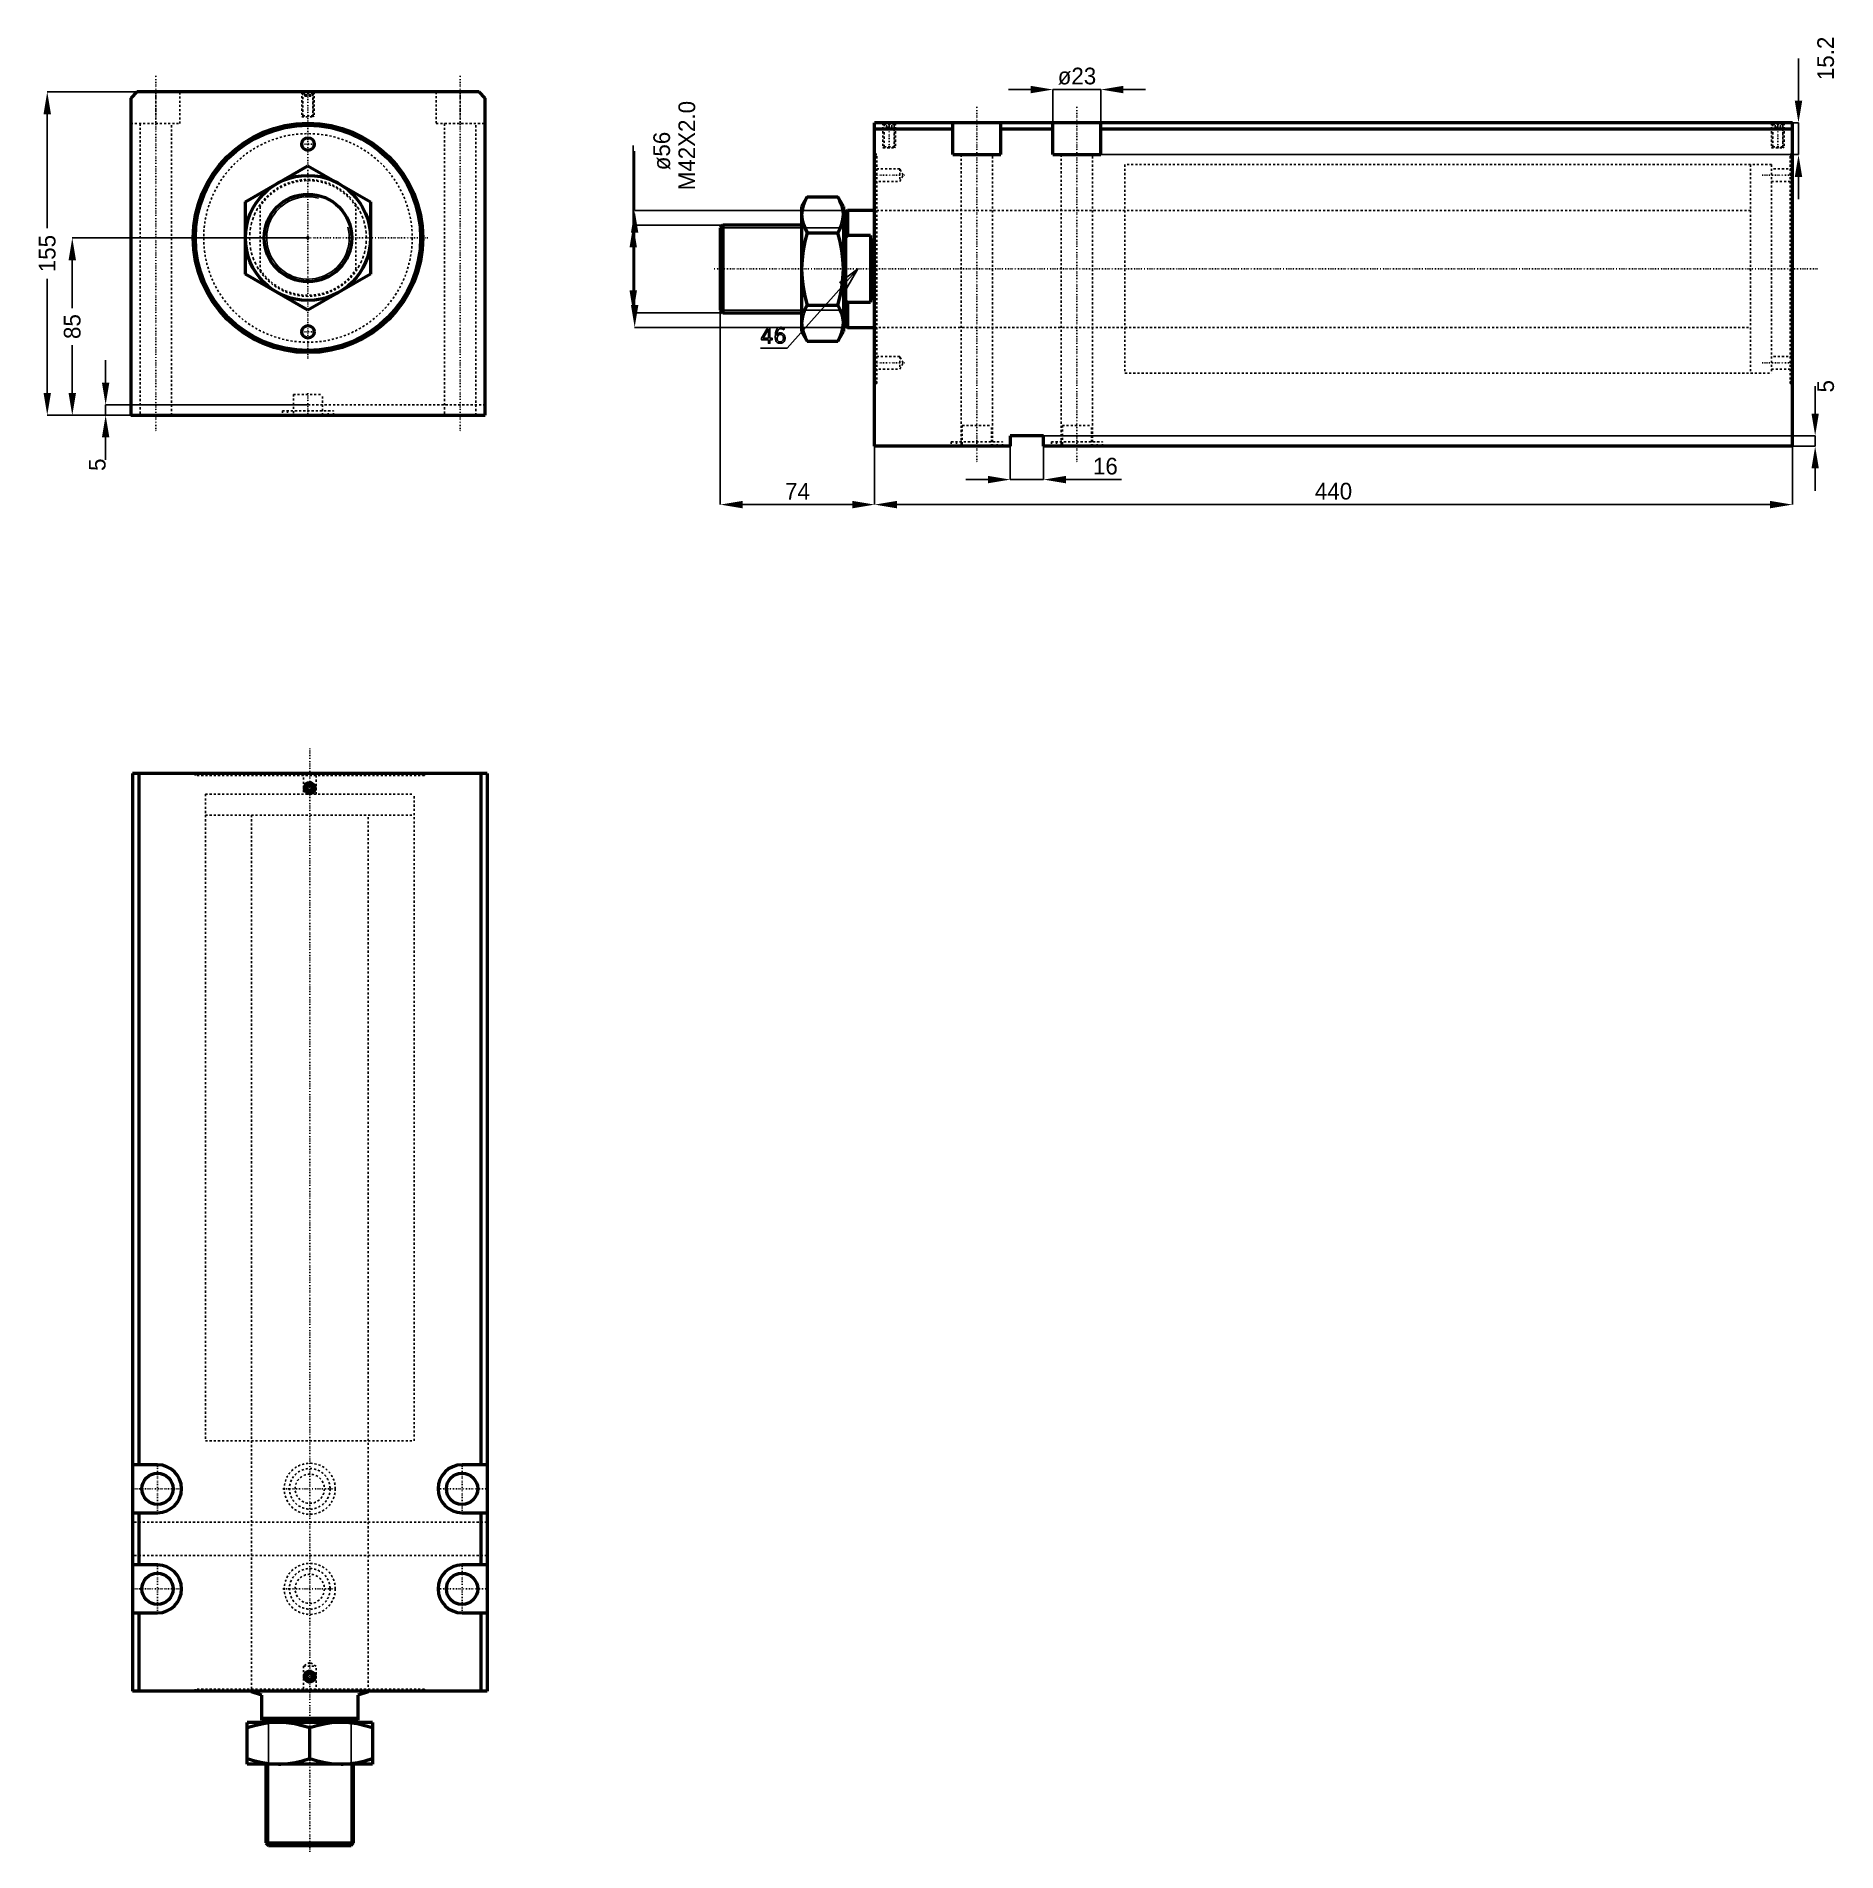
# Model space of a CAD drawing. Header units: millimetres. Extents: x -130 to 733, y -774 to 97.
import ezdxf

# ---------------------------------------------------------------- set-up
doc = ezdxf.new("R2010")
doc.units = ezdxf.units.MM
doc.linetypes.add('Center', pattern=[1.5, 0.45, -0.5, 0.05, -0.5])
doc.linetypes.add('Dashed', pattern=[2, 1, -1])
for name, color, linetype, lineweight in [('2d ConnectionPoints', 7, 'Continuous', 50), ('AM_0', 7, 'Continuous', 50), ('AM_5', 3, 'Continuous', 25), ('AM_7', 7, 'Center', 25), ('AM_9', 6, 'Dashed', 25)]:
    doc.layers.add(name, color=color, linetype=linetype, lineweight=lineweight)
doc.dimstyles.new('ISO-25', dxfattribs={"dimtxt": 2.5, "dimasz": 2.5, "dimexe": 1.25, "dimexo": 0.625, "dimtad": 1, "dimtxsty": 'Standard', "dimcen": 2.5, "dimadec": 0, "dimazin": 0, "dimtfac": 1, "dimtmove": 0, "dimatfit": 3, "dimfxl": 0, "dimarcsym": 0})

# ---------------------------------------------------------------- blocks, each defined once
blk = doc.blocks.new('1_JECX_MF_EXLA_100_300_0_rod__0_in_JECX_MF_160_EXLA_100_300_0__0')
at = {"layer": 'AM_0'}
for p, q in [((-30, 17.32), (0, 34.64)), ((0, 34.64), (30, 17.32)), ((-30, -17.32), (-30, 17.32)), ((30, 17.32), (30, -17.32)), ((0, -34.64), (-30, -17.32)), ((30, -17.32), (0, -34.64))]:
    blk.add_line(p, q, dxfattribs=at)
for radius in [30, 21]:
    blk.add_circle((0, 0), radius, dxfattribs=at)
at = {"layer": 'AM_5'}
blk.add_arc((0, 0), 19.77, 75, 15, dxfattribs=at)
at = {"layer": 'AM_9'}
for p, q in [((-23, -15.97), (-23, 15.97)), ((23, 15.97), (23, -15.97))]:
    blk.add_line(p, q, dxfattribs=at)
for points in [[(-23, 15.97), (-24.3, 13.9), (-25.42, 11.73), (-26.35, 9.47), (-27.07, 7.14), (-27.59, 4.75), (-27.9, 2.33), (-28, -0.11), (-27.88, -2.55), (-27.56, -4.97), (-27.02, -7.35), (-26.27, -9.68), (-25.33, -11.93), (-24.19, -14.1), (-23, -15.97)], [(23, -15.97), (24.3, -13.9), (25.42, -11.73), (26.35, -9.47), (27.07, -7.14), (27.59, -4.75), (27.9, -2.33), (28, 0.11), (27.88, 2.55), (27.56, 4.97), (27.02, 7.35), (26.27, 9.68), (25.33, 11.93), (24.19, 14.1), (23, 15.97)]]:
    blk.add_lwpolyline(points, dxfattribs=at)
blk.add_circle((0, 0), 20.77, dxfattribs=at)
for radius, start, end in [(28, 34.77194, 145.22806), (27.5, 33.2419, 146.7581), (27.5, 213.2419, 326.7581), (28, 214.77194, 325.22806)]:
    blk.add_arc((0, 0), radius, start, end, dxfattribs=at)
blk = doc.blocks.new('2_JECX_MF_EXLA_100_300_0_body__0_in_JECX_MF_160_EXLA_100_300_0__0')
at = {"layer": 'AM_0'}
for p, q in [((-82, 70), (-85, 67)), ((82, 70), (-82, 70)), ((85, 67), (82, 70)), ((-85, 67), (-85, -85)), ((85, -85), (85, 67)), ((-85, -85), (85, -85))]:
    blk.add_line(p, q, dxfattribs=at)
for centre, radius in [((0, 0), 55), ((0, 0), 54), ((0, 45), 3), ((0, -45), 3)]:
    blk.add_circle(centre, radius, dxfattribs=at)
at = {"layer": 'AM_5', "linetype": 'Dashed'}
for p, q in [((-3, 70), (-3, 58)), ((3, 70), (3, 58))]:
    blk.add_line(p, q, dxfattribs=at)
at = {"layer": 'AM_7'}
for p, q in [((-73, 77.75), (-73, -92.75)), ((0, -57.75), (0, 70.6)), ((73, 77.75), (73, -92.75)), ((-3.15, 45), (3.15, 45)), ((-57.75, 0), (57.75, 0)), ((-3.15, -45), (3.15, -45)), ((0, -74.5), (0, -85.5))]:
    blk.add_line(p, q, dxfattribs=at)
at = {"layer": 'AM_9'}
for p, q in [((-73, 54.8), (-73, 70)), ((-61.5, 54.8), (-61.5, 70)), ((-3, 70), (-2.46, 69.46)), ((-1.9, 70), (-2.4, 69.5)), ((-1.44, 68), (-1.44, 70)), ((-0.72, 68), (-0.72, 70)), ((0.72, 68), (0.72, 70)), ((1.44, 68), (1.44, 70)), ((2.4, 69.5), (1.9, 70)), ((2.46, 69.46), (3, 70)), ((61.5, 70), (61.5, 54.8)), ((73, 54.8), (73, 70)), ((-2.46, 69.46), (-2.46, 58.54)), ((-2.46, 69.46), (2.46, 69.46)), ((-2.4, 69.5), (-2.4, 58)), ((-2.4, 69.5), (2.4, 69.5)), ((-1.44, 68), (1.44, 68)), ((2.4, 58), (2.4, 69.5)), ((2.46, 58.54), (2.46, 69.46)), ((-85, 54.8), (-61.5, 54.8)), ((-80.5, 54.8), (-80.5, -85)), ((-65.5, -85), (-65.5, 54.8)), ((-2.46, 58.54), (-3, 58)), ((-3, 58), (3, 58)), ((-2.46, 58.54), (2.46, 58.54)), ((3, 58), (2.46, 58.54)), ((61.5, 54.8), (85, 54.8)), ((65.5, 54.8), (65.5, -85)), ((80.5, -85), (80.5, 54.8)), ((-7, -75), (7, -75)), ((-7, -75), (-7, -85)), ((7, -85), (7, -75)), ((85, -80), (-85, -80)), ((-12.25, -82.9), (12.25, -82.9)), ((-12.25, -82.9), (-12.25, -85)), ((-9.75, -82.9), (-9.75, -85)), ((9.75, -85), (9.75, -82.9)), ((12.25, -85), (12.25, -82.9))]:
    blk.add_line(p, q, dxfattribs=at)
blk.add_circle((0, 0), 50, dxfattribs=at)
blk = doc.blocks.new('*D3')
at = {"layer": 'AM_5', "color": 0, "lineweight": -2}
for p, q in [((-82, 70), (-125, 70)), ((-125, 59.33), (-125, 4.61)), ((-125, -74.33), (-125, -19.61)), ((-85, -85), (-125, -85))]:
    blk.add_line(p, q, dxfattribs=at)
at = {"layer": 'AM_5', "color": 0}
for points in [[(-123.22, 59.33), (-126.78, 59.33), (-125, 70)], [(-126.78, -74.33), (-123.22, -74.33), (-125, -85)]]:
    blk.add_solid(points, dxfattribs=at)
at = {"layer": 'Defpoints', "color": 0}
for p in [(-82, 70), (-125, -85), (-85, -85)]:
    blk.add_point(p, dxfattribs=at)
at = {"layer": 'AM_5', "color": 0, "insert": (-125, -7.5), "char_height": 8, "attachment_point": 5, "rotation": 90}
blk.add_mtext('155', dxfattribs=at)
blk = doc.blocks.new('*D4')
at = {"layer": 'AM_5', "color": 0, "lineweight": -2}
for p, q in [((0, 0), (-113, 0)), ((-113, -10.67), (-113, -33.62)), ((-113, -74.33), (-113, -51.38)), ((-85, -85), (-113, -85))]:
    blk.add_line(p, q, dxfattribs=at)
at = {"layer": 'AM_5', "color": 0}
for points in [[(-111.22, -10.67), (-114.78, -10.67), (-113, 0)], [(-114.78, -74.33), (-111.22, -74.33), (-113, -85)]]:
    blk.add_solid(points, dxfattribs=at)
at = {"layer": 'Defpoints', "color": 0}
for p in [(0, 0), (-113, -85), (-85, -85)]:
    blk.add_point(p, dxfattribs=at)
at = {"layer": 'AM_5', "color": 0, "insert": (-113, -42.5), "char_height": 8, "attachment_point": 5, "rotation": 90}
blk.add_mtext('85', dxfattribs=at)
blk = doc.blocks.new('*D5')
at = {"layer": 'AM_5', "color": 0, "lineweight": -2}
for p, q in [((-97, -69.33), (-97, -58.67)), ((0, -80), (-97, -80)), ((-97, -80), (-97, -85)), ((-85, -85), (-97, -85)), ((-97, -95.67), (-97, -106.33))]:
    blk.add_line(p, q, dxfattribs=at)
at = {"layer": 'AM_5', "color": 0}
for points in [[(-98.78, -69.33), (-95.22, -69.33), (-97, -80)], [(-95.22, -95.67), (-98.78, -95.67), (-97, -85)]]:
    blk.add_solid(points, dxfattribs=at)
at = {"layer": 'Defpoints', "color": 0}
for p in [(-97, -85), (-85, -85), (0, -80)]:
    blk.add_point(p, dxfattribs=at)
at = {"layer": 'AM_5', "color": 0, "insert": (-101, -108.73), "char_height": 8, "attachment_point": 5, "rotation": 90}
blk.add_mtext('5', dxfattribs=at)
blk = doc.blocks.new('1_JECX_MF_EXLA_100_300_0_rod__0_in_JECX_MF_160_EXLA_100_300_0__4')
at = {"layer": 'AM_0'}
for p, q in [((-28, 0), (-28, -0.38)), ((28, -0.38), (28, 0)), ((-23, -2), (-28, -0.38)), ((-23, -14), (-23, -2)), ((28, -0.38), (23, -2)), ((23, -2), (23, -14)), ((30, -15), (-30, -15)), ((-30, -35), (-30, -15)), ((-23, -13), (23, -13)), ((-23, -14), (23, -14)), ((-19.77, -14), (-20.77, -15)), ((20.77, -15), (19.77, -14)), ((30, -15), (30, -35)), ((0, -32.32), (0, -17.68)), ((30, -35), (-30, -35)), ((-21, -35), (-21, -72.77)), ((21, -72.77), (21, -35)), ((-21, -72.77), (21, -72.77)), ((-21, -72.77), (-19.77, -74)), ((-19.77, -74), (19.77, -74)), ((19.77, -74), (21, -72.77))]:
    blk.add_line(p, q, dxfattribs=at)
for points in [[(-15, -15), (-16.07, -15.01), (-19.57, -15.27), (-23.04, -15.81), (-26.54, -16.63), (-30, -17.68)], [(0, -17.68), (-3.65, -16.58), (-7.35, -15.74), (-11.16, -15.19), (-15, -15)], [(15, -15), (13.93, -15.01), (10.43, -15.27), (6.96, -15.81), (3.46, -16.63), (0, -17.68)], [(30, -17.68), (26.35, -16.58), (22.65, -15.74), (18.84, -15.19), (15, -15)], [(-30, -32.32), (-26.35, -33.42), (-22.65, -34.26), (-18.84, -34.81), (-15, -35)], [(-15, -35), (-13.93, -34.99), (-10.43, -34.73), (-6.96, -34.19), (-3.46, -33.37), (0, -32.32)], [(0, -32.32), (3.65, -33.42), (7.35, -34.26), (11.16, -34.81), (15, -35)], [(15, -35), (16.07, -34.99), (19.57, -34.73), (23.04, -34.19), (26.54, -33.37), (30, -32.32)]]:
    blk.add_lwpolyline(points, dxfattribs=at)
at = {"layer": 'AM_5'}
for p, q in [((-19.77, -74), (-19.77, -14)), ((19.77, -74), (19.77, -14))]:
    blk.add_line(p, q, dxfattribs=at)
at = {"layer": 'AM_7'}
blk.add_line((0, -77), (0, 452.2), dxfattribs=at)
at = {"layer": 'AM_9'}
for p, q in [((-50, 430), (50, 430)), ((-50, 430), (-50, 420)), ((50, 420), (50, 430)), ((-50, 420), (50, 420)), ((-28, 420), (-28, 0)), ((28, 0), (28, 420))]:
    blk.add_line(p, q, dxfattribs=at)
blk = doc.blocks.new('2_JECX_MF_EXLA_100_300_0_body__0_in_JECX_MF_160_EXLA_100_300_0__4')
at = {"layer": 'AM_0'}
for p, q in [((-85, 440), (-85, 0)), ((85, 440), (-85, 440)), ((-82, 440), (-82, 108.5)), ((82, 440), (82, 108.5)), ((85, 440), (85, 0)), ((-0.72, 434.25), (-1.44, 433)), ((-1.44, 433), (-0.72, 431.75)), ((0.72, 434.25), (-0.72, 434.25)), ((-0.72, 431.75), (0.72, 431.75)), ((1.44, 433), (0.72, 434.25)), ((0.72, 431.75), (1.44, 433)), ((-73, 108.5), (-85, 108.5)), ((85, 108.5), (73, 108.5)), ((-85, 85.5), (-73, 85.5)), ((-82, 85.5), (-82, 60.5)), ((73, 85.5), (85, 85.5)), ((82, 85.5), (82, 60.5)), ((-73, 60.5), (-85, 60.5)), ((85, 60.5), (73, 60.5)), ((-85, 37.5), (-73, 37.5)), ((-82, 37.5), (-82, 0)), ((73, 37.5), (85, 37.5)), ((82, 37.5), (82, 0)), ((85, 0), (-85, 0)), ((-0.72, 8.25), (-1.44, 7)), ((-1.44, 7), (-0.72, 5.75)), ((0.72, 8.25), (-0.72, 8.25)), ((-0.72, 5.75), (0.72, 5.75)), ((1.44, 7), (0.72, 8.25)), ((0.72, 5.75), (1.44, 7))]:
    blk.add_line(p, q, dxfattribs=at)
for centre, radius in [((0, 433), 2.46), ((0, 433), 2.4), ((0, 433), 1.9), ((-73, 97), 7.5), ((73, 97), 7.5), ((-73, 49), 7.5), ((73, 49), 7.5), ((0, 7), 2.46), ((0, 7), 2.4), ((0, 7), 1.9)]:
    blk.add_circle(centre, radius, dxfattribs=at)
for centre, start, end in [((-73, 97), 270, 90), ((73, 97), 90, 270), ((-73, 49), 270, 90), ((73, 49), 90, 270)]:
    blk.add_arc(centre, 11.5, start, end, dxfattribs=at)
at = {"layer": 'AM_5'}
for centre in [(0, 433), (0, 7)]:
    blk.add_arc(centre, 3, 75, 15, dxfattribs=at)
at = {"layer": 'AM_7'}
for p, q in [((-3.15, 433), (3.15, 433)), ((-73, 84.93), (-73, 109.08)), ((73, 84.93), (73, 109.08)), ((-85.08, 97), (-60.93, 97)), ((-12.86, 97), (12.86, 97)), ((60.92, 97), (85.07, 97)), ((-73, 36.92), (-73, 61.08)), ((73, 36.92), (73, 61.08)), ((-85.08, 49), (-60.93, 49)), ((-12.86, 49), (12.86, 49)), ((60.92, 49), (85.07, 49)), ((-3.15, 7), (3.15, 7))]:
    blk.add_line(p, q, dxfattribs=at)
at = {"layer": 'AM_9'}
for p, q in [((-55, 440), (-55, 439)), ((55, 439), (-55, 439)), ((-54, 440), (-54, 439)), ((-3, 440), (-3, 430)), ((3, 430), (3, 440)), ((54, 439), (54, 440)), ((55, 439), (55, 440)), ((-50, 430), (50, 430)), ((-50, 430), (-50, 120)), ((50, 120), (50, 430)), ((-50, 120), (50, 120)), ((-28, 120), (-28, 0)), ((28, 0), (28, 120)), ((85, 81), (-85, 81)), ((85, 65), (-85, 65)), ((0, 13.73), (-3, 12)), ((-3, 12), (-3, 0)), ((-3, 12), (3, 12)), ((3, 12), (0, 13.73)), ((3, 0), (3, 12)), ((55, 1), (-55, 1)), ((-55, 1), (-55, 0)), ((-54, 1), (-54, 0)), ((54, 0), (54, 1)), ((55, 0), (55, 1))]:
    blk.add_line(p, q, dxfattribs=at)
for centre, radius in [((0, 97), 12.25), ((0, 97), 9.75), ((0, 97), 7), ((0, 49), 12.25), ((0, 49), 9.75), ((0, 49), 7)]:
    blk.add_circle(centre, radius, dxfattribs=at)
blk = doc.blocks.new('1_JECX_MF_EXLA_100_300_0_rod__0_in_JECX_MF_160_EXLA_100_300_0__2')
at = {"layer": 'AM_0'}
for p, q in [((-32.32, 34.64), (-35, 30)), ((-35, 30), (-35, -30)), ((-32.32, 34.64), (-17.68, 34.64)), ((-15, 30), (-17.68, 34.64)), ((-15, 30), (-15, -30)), ((-13, 28), (-14, 27.5)), ((-14, 27.5), (-14, -27.5)), ((0, 28), (-13, 28)), ((-13, 28), (-13, 15.97)), ((-72.77, 21), (-74, 19.77)), ((-74, 19.77), (-74, -19.77)), ((-35, 21), (-72.77, 21)), ((-72.77, 21), (-72.77, -21)), ((-14, 19.77), (-15, 20.77)), ((-32.32, 17.32), (-17.68, 17.32)), ((-13, 15.97), (-14, 15.07)), ((-2, 15.97), (-13, 15.97)), ((-2, 15.97), (-2, -15.97)), ((-32.32, -17.32), (-17.68, -17.32)), ((-14, -15.07), (-13, -15.97)), ((-13, -15.97), (-2, -15.97)), ((-13, -15.97), (-13, -28)), ((-74, -19.77), (-72.77, -21)), ((-72.77, -21), (-35, -21)), ((-15, -20.77), (-14, -19.77)), ((-35, -30), (-32.32, -34.64)), ((-32.32, -34.64), (-17.68, -34.64)), ((-17.68, -34.64), (-15, -30)), ((-14, -27.5), (-13, -28)), ((-13, -28), (0, -28))]:
    blk.add_line(p, q, dxfattribs=at)
for points in [[(-32.32, 34.64), (-33.42, 32.53), (-34.26, 30.4), (-34.81, 28.2), (-35, 25.98)], [(-15, 25.98), (-15.01, 26.6), (-15.27, 28.62), (-15.81, 30.63), (-16.63, 32.65), (-17.68, 34.64)], [(-35, 25.98), (-34.99, 25.36), (-34.73, 23.34), (-34.19, 21.34), (-33.37, 19.32), (-32.32, 17.32)], [(-17.68, 17.32), (-16.58, 19.43), (-15.74, 21.56), (-15.19, 23.76), (-15, 25.98)], [(-32.32, 17.32), (-33.42, 13.11), (-34.26, 8.83), (-34.81, 4.43), (-35, 0)], [(-15, 0), (-15, 0.28), (-15.2, 4.56), (-15.73, 8.81), (-16.58, 13.09), (-17.68, 17.32)], [(-2, -15.97), (-1.58, -13.9), (-1.21, -11.73), (-0.91, -9.47), (-0.68, -7.14), (-0.51, -4.75), (-0.41, -2.33), (-0.38, 0.11), (-0.41, 2.55), (-0.52, 4.97), (-0.69, 7.35), (-0.94, 9.68), (-1.24, 11.93), (-1.61, 14.1), (-2, 15.97)], [(-35, 0), (-35, -0.28), (-34.8, -4.56), (-34.27, -8.81), (-33.42, -13.09), (-32.32, -17.32)], [(-17.68, -17.32), (-16.58, -13.11), (-15.74, -8.83), (-15.19, -4.43), (-15, 0)], [(-32.32, -17.32), (-33.42, -19.43), (-34.26, -21.56), (-34.81, -23.76), (-35, -25.98)], [(-15, -25.98), (-15.01, -25.36), (-15.27, -23.34), (-15.81, -21.34), (-16.63, -19.32), (-17.68, -17.32)], [(-35, -25.98), (-34.99, -26.6), (-34.73, -28.62), (-34.19, -30.63), (-33.37, -32.65), (-32.32, -34.64)], [(-17.68, -34.64), (-16.58, -32.53), (-15.74, -30.4), (-15.19, -28.2), (-15, -25.98)]]:
    blk.add_lwpolyline(points, dxfattribs=at)
at = {"layer": 'AM_5'}
for p, q in [((-74, 19.77), (-14, 19.77)), ((-74, -19.77), (-14, -19.77))]:
    blk.add_line(p, q, dxfattribs=at)
at = {"layer": 'AM_7'}
blk.add_line((-77, 0), (452.2, 0), dxfattribs=at)
at = {"layer": 'AM_9'}
for p, q in [((420, 50), (420, -50)), ((430, 50), (420, 50)), ((430, 50), (430, -50)), ((420, 28), (0, 28)), ((0, -28), (420, -28)), ((420, -50), (430, -50))]:
    blk.add_line(p, q, dxfattribs=at)
blk = doc.blocks.new('2_JECX_MF_EXLA_100_300_0_body__0_in_JECX_MF_160_EXLA_100_300_0__2')
at = {"layer": 'AM_0'}
for p, q in [((0, -85), (0, 70)), ((440, 70), (0, 70)), ((37.5, 54.8), (37.5, 70)), ((60.5, 54.8), (60.5, 70)), ((85.5, 54.8), (85.5, 70)), ((108.5, 54.8), (108.5, 70)), ((440, -85), (440, 70)), ((37.5, 67), (0, 67)), ((85.5, 67), (60.5, 67)), ((440, 67), (108.5, 67)), ((37.5, 54.8), (60.5, 54.8)), ((85.5, 54.8), (108.5, 54.8)), ((65, -85), (0, -85)), ((65, -80), (65, -85)), ((81, -80), (65, -80)), ((81, -85), (81, -80)), ((440, -85), (81, -85))]:
    blk.add_line(p, q, dxfattribs=at)
at = {"layer": 'AM_5', "linetype": 'Dashed'}
for p, q in [((4, 70), (4, 58)), ((10, 70), (10, 58)), ((430, 70), (430, 58)), ((436, 70), (436, 58))]:
    blk.add_line(p, q, dxfattribs=at)
at = {"layer": 'AM_7'}
for p, q in [((7, 70.6), (7, 57.4)), ((49, 77.75), (49, -92.75)), ((97, 77.75), (97, -92.75)), ((433, 70.6), (433, 57.4)), ((-0.69, 45), (14.42, 45)), ((425.58, 45), (440.69, 45)), ((-0.69, -45), (14.42, -45)), ((425.58, -45), (440.69, -45))]:
    blk.add_line(p, q, dxfattribs=at)
at = {"layer": 'AM_9'}
for p, q in [((4, 70), (4.54, 69.46)), ((5.1, 70), (4.6, 69.5)), ((5.75, 68), (5.75, 70)), ((7, 68), (7, 70)), ((8.25, 68), (8.25, 70)), ((9.4, 69.5), (8.9, 70)), ((9.46, 69.46), (10, 70)), ((430, 70), (430.54, 69.46)), ((431.1, 70), (430.6, 69.5)), ((431.75, 68), (431.75, 70)), ((433, 68), (433, 70)), ((434.25, 68), (434.25, 70)), ((435.4, 69.5), (434.9, 70)), ((435.46, 69.46), (436, 70)), ((4.54, 69.46), (4.54, 58.54)), ((4.54, 69.46), (9.46, 69.46)), ((4.6, 69.5), (9.4, 69.5)), ((4.6, 69.5), (4.6, 58)), ((5.75, 68), (8.25, 68)), ((9.4, 58), (9.4, 69.5)), ((9.46, 58.54), (9.46, 69.46)), ((430.54, 69.46), (430.54, 58.54)), ((430.54, 69.46), (435.46, 69.46)), ((430.6, 69.5), (435.4, 69.5)), ((430.6, 69.5), (430.6, 58)), ((431.75, 68), (434.25, 68)), ((435.4, 58), (435.4, 69.5)), ((435.46, 58.54), (435.46, 69.46)), ((1, 55), (0, 55)), ((1, 54), (0, 54)), ((1, -55), (1, 55)), ((4.54, 58.54), (4, 58)), ((4, 58), (10, 58)), ((4.54, 58.54), (9.46, 58.54)), ((10, 58), (9.46, 58.54)), ((41.5, 54.8), (41.5, -85)), ((56.5, -85), (56.5, 54.8)), ((89.5, 54.8), (89.5, -85)), ((104.5, -85), (104.5, 54.8)), ((430.54, 58.54), (430, 58)), ((430, 58), (436, 58)), ((430.54, 58.54), (435.46, 58.54)), ((436, 58), (435.46, 58.54)), ((439, -55), (439, 55)), ((440, 55), (439, 55)), ((440, 54), (439, 54)), ((12, 48), (0, 48)), ((13.73, 45), (12, 48)), ((12, 48), (12, 42)), ((12, 42), (13.73, 45)), ((430, 50), (120, 50)), ((120, 50), (120, -50)), ((430, 50), (430, -50)), ((440, 48), (430, 48)), ((0, 42), (12, 42)), ((430, 42), (440, 42)), ((120, 28), (0, 28)), ((0, -28), (120, -28)), ((12, -42), (0, -42)), ((13.73, -45), (12, -42)), ((12, -42), (12, -48)), ((440, -42), (430, -42)), ((0, -48), (12, -48)), ((12, -48), (13.73, -45)), ((120, -50), (430, -50)), ((430, -48), (440, -48)), ((0, -54), (1, -54)), ((0, -55), (1, -55)), ((439, -54), (440, -54)), ((439, -55), (440, -55)), ((42, -75), (56, -75)), ((42, -75), (42, -85)), ((56, -85), (56, -75)), ((90, -75), (104, -75)), ((90, -75), (90, -85)), ((104, -85), (104, -75)), ((36.75, -82.9), (61.25, -82.9)), ((36.75, -82.9), (36.75, -85)), ((39.25, -82.9), (39.25, -85)), ((58.75, -85), (58.75, -82.9)), ((61.25, -85), (61.25, -82.9)), ((84.75, -82.9), (109.25, -82.9)), ((84.75, -82.9), (84.75, -85)), ((87.25, -82.9), (87.25, -85)), ((106.75, -85), (106.75, -82.9)), ((109.25, -85), (109.25, -82.9))]:
    blk.add_line(p, q, dxfattribs=at)
blk = doc.blocks.new('*D20')
at = {"layer": 'AM_5', "color": 0, "lineweight": -2}
for p, q in [((346.52, 71.13), (335.86, 71.13)), ((357.19, 55.13), (357.19, 71.13)), ((357.19, 71.13), (380.19, 71.13)), ((380.19, 55.13), (380.19, 71.13)), ((390.86, 71.13), (401.52, 71.13))]:
    blk.add_line(p, q, dxfattribs=at)
at = {"layer": 'AM_5', "color": 0}
for points in [[(346.52, 72.91), (346.52, 69.36), (357.19, 71.13)], [(390.86, 72.91), (390.86, 69.36), (380.19, 71.13)]]:
    blk.add_solid(points, dxfattribs=at)
at = {"layer": 'Defpoints', "color": 0}
for p in [(380.19, 71.13), (357.19, 55.13), (380.19, 55.13)]:
    blk.add_point(p, dxfattribs=at)
at = {"layer": 'AM_5', "color": 0, "insert": (368.69, 77.53), "char_height": 8, "attachment_point": 5}
blk.add_mtext('ø23', dxfattribs=at)
blk = doc.blocks.new('*D21')
at = {"layer": 'AM_5', "color": 0, "lineweight": -2}
for p, q in [((714.62, 65.8), (714.62, 86.07)), ((380.19, 55.13), (714.62, 55.13)), ((714.62, 39.93), (714.62, 55.13)), ((380.19, 39.93), (714.62, 39.93)), ((714.62, 29.27), (714.62, 18.6))]:
    blk.add_line(p, q, dxfattribs=at)
at = {"layer": 'AM_5', "color": 0}
for points in [[(712.85, 65.8), (716.4, 65.8), (714.62, 55.13)], [(712.85, 29.27), (716.4, 29.27), (714.62, 39.93)]]:
    blk.add_solid(points, dxfattribs=at)
at = {"layer": 'Defpoints', "color": 0}
for p in [(380.19, 55.13), (714.62, 55.13), (380.19, 39.93)]:
    blk.add_point(p, dxfattribs=at)
at = {"layer": 'AM_5', "color": 0, "insert": (727.69, 86.07), "char_height": 8, "attachment_point": 5, "rotation": 90}
blk.add_mtext('15.2', dxfattribs=at)
blk = doc.blocks.new('*D22')
at = {"layer": 'AM_5', "color": 0, "lineweight": -2}
for p, q in [((271.69, -99.87), (271.69, -127.87)), ((711.69, -99.87), (711.69, -127.87)), ((282.36, -127.87), (701.02, -127.87))]:
    blk.add_line(p, q, dxfattribs=at)
at = {"layer": 'AM_5', "color": 0}
for points in [[(282.36, -126.09), (282.36, -129.64), (271.69, -127.87)], [(701.02, -126.09), (701.02, -129.64), (711.69, -127.87)]]:
    blk.add_solid(points, dxfattribs=at)
at = {"layer": 'Defpoints', "color": 0}
for p in [(271.69, -99.87), (711.69, -99.87), (711.69, -127.87)]:
    blk.add_point(p, dxfattribs=at)
at = {"layer": 'AM_5', "color": 0, "insert": (491.69, -121.47), "char_height": 8, "attachment_point": 5}
blk.add_mtext('440', dxfattribs=at)
blk = doc.blocks.new('*D23')
at = {"layer": 'AM_5', "color": 0, "lineweight": -2}
for p, q in [((197.69, -14.87), (197.69, -127.87)), ((271.69, -99.87), (271.69, -127.87)), ((208.36, -127.87), (261.02, -127.87))]:
    blk.add_line(p, q, dxfattribs=at)
at = {"layer": 'AM_5', "color": 0}
for points in [[(208.36, -126.09), (208.36, -129.64), (197.69, -127.87)], [(261.02, -126.09), (261.02, -129.64), (271.69, -127.87)]]:
    blk.add_solid(points, dxfattribs=at)
at = {"layer": 'Defpoints', "color": 0}
for p in [(197.69, -14.87), (271.69, -99.87), (271.69, -127.87)]:
    blk.add_point(p, dxfattribs=at)
at = {"layer": 'AM_5', "color": 0, "insert": (234.69, -121.47), "char_height": 8, "attachment_point": 5}
blk.add_mtext('74', dxfattribs=at)
blk = doc.blocks.new('*D24')
at = {"layer": 'AM_5', "color": 0, "lineweight": -2}
for p, q in [((156.62, 13.13), (156.62, 41.67)), ((258.69, 13.13), (156.62, 13.13)), ((156.62, -32.2), (156.62, 2.47)), ((258.69, -42.87), (156.62, -42.87))]:
    blk.add_line(p, q, dxfattribs=at)
at = {"layer": 'AM_5', "color": 0}
for points in [[(154.85, 2.47), (158.4, 2.47), (156.62, 13.13)], [(154.85, -32.2), (158.4, -32.2), (156.62, -42.87)]]:
    blk.add_solid(points, dxfattribs=at)
at = {"layer": 'Defpoints', "color": 0}
for p in [(156.62, 13.13), (258.69, 13.13), (258.69, -42.87)]:
    blk.add_point(p, dxfattribs=at)
at = {"layer": 'AM_5', "color": 0, "insert": (169.69, 41.67), "char_height": 8, "attachment_point": 5, "rotation": 90}
blk.add_mtext('ø56', dxfattribs=at)
blk = doc.blocks.new('*D25')
at = {"layer": 'AM_5', "color": 0, "lineweight": -2}
for p, q in [((155.96, 6.13), (155.96, 44.27)), ((198.92, 6.13), (155.96, 6.13)), ((155.96, -25.2), (155.96, -4.53)), ((198.69, -35.87), (155.96, -35.87))]:
    blk.add_line(p, q, dxfattribs=at)
at = {"layer": 'AM_5', "color": 0}
for points in [[(154.18, -4.53), (157.74, -4.53), (155.96, 6.13)], [(154.18, -25.2), (157.74, -25.2), (155.96, -35.87)]]:
    blk.add_solid(points, dxfattribs=at)
at = {"layer": 'Defpoints', "color": 0}
for p in [(155.96, 6.13), (198.92, 6.13), (198.69, -35.87)]:
    blk.add_point(p, dxfattribs=at)
at = {"layer": 'AM_5', "color": 0, "insert": (181.69, 44.27), "char_height": 8, "attachment_point": 5, "rotation": 90}
blk.add_mtext('M42X2.0', dxfattribs=at)
blk = doc.blocks.new('*D26')
at = {"layer": 'AM_5', "color": 0, "lineweight": -2}
for p, q in [((336.69, -94.87), (336.69, -115.87)), ((352.69, -99.87), (352.69, -115.87)), ((326.02, -115.87), (315.36, -115.87)), ((336.69, -115.87), (352.69, -115.87)), ((363.36, -115.87), (390.06, -115.87))]:
    blk.add_line(p, q, dxfattribs=at)
at = {"layer": 'AM_5', "color": 0}
for points in [[(326.02, -114.09), (326.02, -117.64), (336.69, -115.87)], [(363.36, -114.09), (363.36, -117.64), (352.69, -115.87)]]:
    blk.add_solid(points, dxfattribs=at)
at = {"layer": 'Defpoints', "color": 0}
for p in [(336.69, -94.87), (352.69, -99.87), (352.69, -115.87)]:
    blk.add_point(p, dxfattribs=at)
at = {"layer": 'AM_5', "color": 0, "insert": (382.33, -109.47), "char_height": 8, "attachment_point": 5}
blk.add_mtext('16', dxfattribs=at)
blk = doc.blocks.new('*D27')
at = {"layer": 'AM_5', "color": 0, "lineweight": -2}
for p, q in [((722.62, -84.2), (722.62, -71.13)), ((336.69, -94.87), (722.62, -94.87)), ((722.62, -99.87), (722.62, -94.87)), ((352.69, -99.87), (722.62, -99.87)), ((722.62, -110.53), (722.62, -121.2))]:
    blk.add_line(p, q, dxfattribs=at)
at = {"layer": 'AM_5', "color": 0}
for points in [[(720.85, -84.2), (724.4, -84.2), (722.62, -94.87)], [(720.85, -110.53), (724.4, -110.53), (722.62, -99.87)]]:
    blk.add_solid(points, dxfattribs=at)
at = {"layer": 'Defpoints', "color": 0}
for p in [(336.69, -94.87), (352.69, -99.87), (722.62, -99.87)]:
    blk.add_point(p, dxfattribs=at)
at = {"layer": 'AM_5', "color": 0, "insert": (727.69, -71.13), "char_height": 8, "attachment_point": 5, "rotation": 90}
blk.add_mtext('5', dxfattribs=at)

msp = doc.modelspace()

# ---------------------------------------------------------------- linework, layer by layer
at = {"layer": '2d ConnectionPoints'}
for p in [(0, 0), (271.691, -14.867), (0.86, -696.718)]:
    msp.add_point(p, dxfattribs=at)
at = {"layer": 'AM_5'}
for p, q in [((229.691, -52.867), (263.691, -14.867)), ((216.891, -52.867), (229.691, -52.867))]:
    msp.add_line(p, q, dxfattribs=at)
for points in [[(263.691, -14.867), (258.168, -24.238), (254.989, -21.393), (263.691, -14.867)], [(220.77, -48.803), (217.401, -48.803), (217.401, -48.127), (220.469, -42.927), (221.498, -42.927), (221.498, -48.101), (222.622, -48.101), (222.622, -48.803), (221.498, -48.803), (221.498, -50.467), (220.77, -50.467), (220.77, -48.803)], [(226.437, -50.529), (226.437, -50.529), (226.085, -50.513), (225.616, -50.427), (225.616, -50.427), (225.219, -50.268), (224.994, -50.121), (224.994, -50.121), (224.798, -49.946), (224.551, -49.638), (224.551, -49.638), (224.363, -49.278), (224.269, -49.008), (224.269, -49.008), (224.196, -48.714), (224.117, -48.23), (224.117, -48.23), (224.074, -47.693), (224.066, -47.305), (224.066, -47.305), (224.091, -46.509), (224.223, -45.449), (224.223, -45.449), (224.467, -44.549), (224.693, -44.039), (224.693, -44.039), (224.972, -43.613), (225.499, -43.15), (225.499, -43.15), (226.156, -42.901), (226.666, -42.854), (226.666, -42.854), (226.911, -42.861), (227.247, -42.899), (227.247, -42.899), (227.545, -42.97), (227.722, -43.036), (227.722, -43.036), (227.886, -43.113), (228.115, -43.248), (228.115, -43.248), (228.326, -43.404), (228.455, -43.519), (227.883, -43.987), (227.883, -43.987), (227.809, -43.902), (227.677, -43.787), (227.677, -43.787), (227.52, -43.688), (227.402, -43.631), (227.402, -43.631), (227.273, -43.583), (227.063, -43.532), (227.063, -43.532), (226.832, -43.504), (226.666, -43.499), (226.666, -43.499), (226.403, -43.519), (226.054, -43.626), (226.054, -43.626), (225.759, -43.825), (225.592, -44.008), (225.592, -44.008), (225.447, -44.219), (225.265, -44.56), (225.265, -44.56), (225.127, -44.932), (225.059, -45.196), (225.059, -45.196), (225.004, -45.473), (224.936, -45.909), (224.936, -45.909), (224.883, -46.37), (224.856, -46.691), (224.856, -46.691), (224.972, -46.468), (225.169, -46.175), (225.169, -46.175), (225.392, -45.933), (225.556, -45.8), (225.556, -45.8), (225.731, -45.69), (226.014, -45.571), (226.014, -45.571), (226.322, -45.508), (226.541, -45.495), (226.541, -45.495), (226.799, -45.51), (227.163, -45.586), (227.163, -45.586), (227.498, -45.727), (227.706, -45.857), (227.706, -45.857), (227.898, -46.011), (228.152, -46.277), (228.152, -46.277), (228.365, -46.586), (228.483, -46.816), (228.483, -46.816), (228.582, -47.059), (228.688, -47.435), (228.688, -47.435), (228.745, -47.826), (228.756, -48.095), (228.756, -48.095), (228.744, -48.376), (228.682, -48.772), (228.682, -48.772), (228.565, -49.139), (228.457, -49.367), (228.457, -49.367), (228.328, -49.578), (228.1, -49.858), (228.1, -49.858), (227.831, -50.093), (227.628, -50.225), (227.628, -50.225), (227.411, -50.334), (227.065, -50.453), (227.065, -50.453), (226.696, -50.517), (226.437, -50.529)], [(220.781, -48.101), (220.781, -43.8), (218.295, -48.101), (220.781, -48.101)], [(226.448, -49.874), (226.448, -49.874), (226.635, -49.865), (226.894, -49.817), (226.894, -49.817), (227.126, -49.727), (227.267, -49.645), (227.267, -49.645), (227.394, -49.546), (227.561, -49.371), (227.561, -49.371), (227.698, -49.164), (227.774, -49.008), (227.774, -49.008), (227.835, -48.84), (227.902, -48.568), (227.902, -48.568), (227.938, -48.273), (227.945, -48.064), (227.945, -48.064), (227.939, -47.868), (227.905, -47.59), (227.905, -47.59), (227.842, -47.329), (227.784, -47.165), (227.784, -47.165), (227.713, -47.011), (227.582, -46.806), (227.582, -46.806), (227.423, -46.63), (227.3, -46.53), (227.3, -46.53), (227.166, -46.446), (226.942, -46.355), (226.942, -46.355), (226.691, -46.306), (226.51, -46.296), (226.51, -46.296), (226.322, -46.306), (226.058, -46.359), (226.058, -46.359), (225.818, -46.456), (225.67, -46.546), (225.67, -46.546), (225.534, -46.653), (225.355, -46.84), (225.355, -46.84), (225.205, -47.06), (225.122, -47.224), (225.122, -47.224), (225.052, -47.4), (224.977, -47.68), (224.977, -47.68), (224.937, -47.979), (224.929, -48.189), (224.929, -48.189), (224.936, -48.38), (224.973, -48.651), (224.973, -48.651), (225.042, -48.903), (225.106, -49.06), (225.106, -49.06), (225.183, -49.206), (225.324, -49.401), (225.324, -49.401), (225.494, -49.565), (225.623, -49.658), (225.623, -49.658), (225.765, -49.736), (226, -49.82), (226, -49.82), (226.26, -49.865), (226.448, -49.874)]]:
    msp.add_lwpolyline(points, dxfattribs=at)

# ---------------------------------------------------------------- block references
for name, p in [('2_JECX_MF_EXLA_100_300_0_body__0_in_JECX_MF_160_EXLA_100_300_0__0', (0, 0)), ('2_JECX_MF_EXLA_100_300_0_body__0_in_JECX_MF_160_EXLA_100_300_0__2', (271.691, -14.867)), ('1_JECX_MF_EXLA_100_300_0_rod__0_in_JECX_MF_160_EXLA_100_300_0__2', (271.691, -14.867)), ('1_JECX_MF_EXLA_100_300_0_rod__0_in_JECX_MF_160_EXLA_100_300_0__0', (0, 0)), ('1_JECX_MF_EXLA_100_300_0_rod__0_in_JECX_MF_160_EXLA_100_300_0__4', (0.86, -696.718)), ('2_JECX_MF_EXLA_100_300_0_body__0_in_JECX_MF_160_EXLA_100_300_0__4', (0.86, -696.718))]:
    msp.add_blockref(name, p)

# ---------------------------------------------------------------- dimensions: what is measured, and where the dimension line sits
for base, p1, p2, text, picture, middle in [((714.624, 55.133), (380.191, 39.933), (380.191, 55.133), '15.2', '*D21', (727.691, 86.067)), ((-125, -85), (-82, 70), (-85, -85), '155', '*D3', (-125, -7.5)), ((155.958, 6.133), (198.691, -35.867), (198.918, 6.133), 'M42X2.0', '*D25', (181.691, 44.267)), ((156.624, 13.133), (258.691, -42.867), (258.691, 13.133), 'ø56', '*D24', (169.691, 41.667)), ((-113, -85), (0, 0), (-85, -85), '85', '*D4', (-113, -42.5)), ((-97, -85), (0, -80), (-85, -85), '5', '*D5', (-101, -108.733)), ((722.624, -99.867), (336.691, -94.867), (352.691, -99.867), '5', '*D27', (727.691, -71.133))]:
    dim = msp.add_linear_dim(base=base, p1=p1, p2=p2, angle=90, text=text, dimstyle='ISO-25', override={"dimtxt": 8, "dimasz": 10.666667, "dimexe": 0, "dimexo": 0, "dimgap": 2.4}, dxfattribs=at)
    dim.commit()
    dim.dimension.update_dxf_attribs({"geometry": picture, "text_midpoint": middle, "dimtype": 160, "text_rotation": 90})
for base, p1, p2, text, picture, middle in [((380.191, 71.133), (357.191, 55.133), (380.191, 55.133), 'ø23', '*D20', (368.691, 71.133)), ((271.691, -127.867), (197.691, -14.867), (271.691, -99.867), '74', '*D23', (234.691, -127.867)), ((352.691, -115.867), (336.691, -94.867), (352.691, -99.867), '16', '*D26', (382.329, -115.867)), ((711.691, -127.867), (271.691, -99.867), (711.691, -99.867), '440', '*D22', (491.691, -127.867))]:
    dim = msp.add_linear_dim(base=base, p1=p1, p2=p2, text=text, dimstyle='ISO-25', override={"dimtxt": 8, "dimasz": 10.666667, "dimexe": 0, "dimexo": 0, "dimgap": 2.4}, dxfattribs=at)
    dim.commit()
    dim.dimension.update_dxf_attribs({"geometry": picture, "text_midpoint": middle, "dimtype": 160})

doc.saveas('drawing.dxf')
